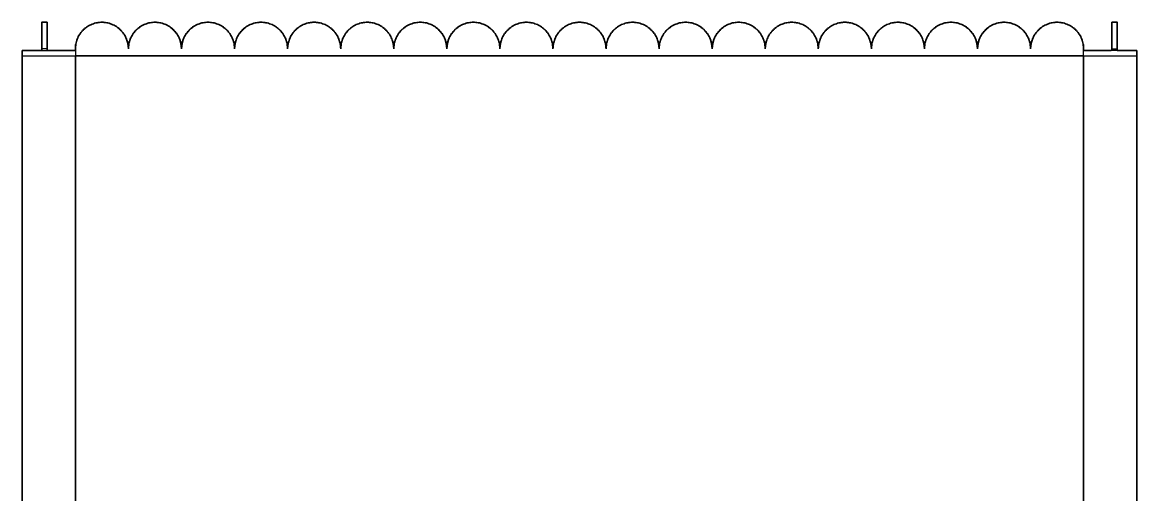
# Model space of a CAD drawing. Header units: millimetres. Extents: x 0 to 1565, y -741 to 534.
# Drawn here: x 78 to 708, y 267 to 534 of the extents above; entities that cross this region are included whole.
import ezdxf

# ---------------------------------------------------------------- set-up
doc = ezdxf.new("R2010")
doc.units = ezdxf.units.MM
doc.layers.add('Blocks', color=7, linetype='Continuous')
doc.layers.add('Blocks$Inner', color=7, linetype='Continuous', lineweight=25, true_color=0x007f00)
doc.layers.add('Blocks$Outline', color=7, linetype='Continuous', lineweight=35, true_color=0xff3f3f)

# ---------------------------------------------------------------- blocks, each defined once
blk = doc.blocks.new('Arcs Low Trolley Front')
at = {"layer": 'Blocks$Inner'}
blk.add_line((693.77, 519.04), (696.77, 519.04), dxfattribs=at)
for points in [[(88.9, 518.04), (88.87, 518.16), (88.85, 518.29), (88.82, 518.41), (88.81, 518.54), (88.79, 518.66), (88.78, 518.79), (88.78, 518.92), (88.77, 519.04), (88.77, 534.04), (91.77, 534.04), (91.77, 519.04), (88.77, 519.04)], [(692.77, 518.04), (692.8, 518.04), (692.83, 518.04), (692.87, 518.05), (692.9, 518.05), (692.94, 518.06), (692.97, 518.06), (693, 518.07), (693.04, 518.08), (693.07, 518.09), (693.1, 518.1), (693.13, 518.11), (693.16, 518.12), (693.19, 518.14), (693.23, 518.15), (693.26, 518.17), (693.28, 518.19), (693.31, 518.21), (693.34, 518.22), (693.37, 518.25), (693.4, 518.27), (693.42, 518.29), (693.45, 518.31), (693.47, 518.33), (693.5, 518.36), (693.52, 518.38), (693.54, 518.41), (693.56, 518.44), (693.58, 518.47), (693.6, 518.49), (693.62, 518.52), (693.64, 518.55), (693.65, 518.58), (693.67, 518.61), (693.68, 518.64), (693.7, 518.67), (693.71, 518.71), (693.72, 518.74), (693.73, 518.77), (693.74, 518.81), (693.74, 518.84), (693.75, 518.87), (693.76, 518.91), (693.76, 518.94), (693.76, 518.97), (693.76, 519.01), (693.77, 519.04), (693.77, 534.04), (696.77, 534.04), (696.77, 519.04), (696.76, 518.92), (696.76, 518.79), (696.75, 518.66), (696.73, 518.54), (696.72, 518.41), (696.69, 518.29), (696.67, 518.16), (696.64, 518.04)], [(77.77, 515.04), (92.77, 515.04), (107.77, 515.04), (107.77, 483.04), (107.77, 175.04), (92.77, 175.04), (77.77, 175.04), (77.77, 483.04), (77.77, 515.04), (77.77, 518.04), (107.77, 518.04)], [(91.77, 519.04), (91.77, 519.01), (91.78, 518.97), (91.78, 518.94), (91.78, 518.91), (91.79, 518.87), (91.8, 518.84), (91.8, 518.81), (91.81, 518.77), (91.82, 518.74), (91.83, 518.71), (91.84, 518.67), (91.86, 518.64), (91.87, 518.61), (91.89, 518.58), (91.9, 518.55), (91.92, 518.52), (91.94, 518.49), (91.96, 518.47), (91.98, 518.44), (92, 518.41), (92.02, 518.38), (92.04, 518.36), (92.07, 518.33), (92.09, 518.31), (92.12, 518.29), (92.14, 518.27), (92.17, 518.25), (92.2, 518.22), (92.23, 518.21), (92.25, 518.19), (92.28, 518.17), (92.31, 518.15), (92.34, 518.14), (92.38, 518.12), (92.41, 518.11), (92.44, 518.1), (92.47, 518.09), (92.5, 518.08), (92.54, 518.07), (92.57, 518.06), (92.6, 518.06), (92.64, 518.05), (92.67, 518.05), (92.71, 518.04), (92.74, 518.04), (92.77, 518.04)], [(107.77, 519.04), (107.77, 515.06), (107.77, 515.04), (392.77, 515.04), (677.77, 515.04), (677.77, 515.06), (677.77, 519.04)], [(707.77, 515.04), (707.77, 483.04), (707.77, 175.04), (692.77, 175.04), (677.77, 175.04), (677.77, 483.04), (677.77, 515.04), (692.77, 515.04), (707.77, 515.04), (707.77, 518.04), (677.77, 518.04)]]:
    blk.add_lwpolyline(points, dxfattribs=at)
for centre in [(122.77, 519.04), (152.77, 519.04), (182.77, 519.04), (212.77, 519.04), (242.77, 519.04), (272.77, 519.04), (302.77, 519.04), (332.77, 519.04), (362.77, 519.04), (392.77, 519.04), (422.77, 519.04), (452.77, 519.04), (482.77, 519.04), (512.77, 519.04), (542.77, 519.04), (572.77, 519.04), (602.77, 519.04), (632.77, 519.04), (662.77, 519.04)]:
    blk.add_arc(centre, 15, 0, 180, dxfattribs=at)
at = {"layer": 'Blocks$Outline'}
for points in [[(91.77, 519.04), (91.77, 534.04), (88.77, 534.04), (88.77, 519.04), (88.78, 518.92), (88.78, 518.79), (88.79, 518.66), (88.81, 518.54), (88.82, 518.41), (88.85, 518.29), (88.87, 518.16), (88.9, 518.04)], [(696.64, 518.04), (696.67, 518.16), (696.69, 518.29), (696.72, 518.41), (696.73, 518.54), (696.75, 518.66), (696.76, 518.79), (696.76, 518.92), (696.77, 519.04), (696.77, 534.04), (693.77, 534.04), (693.77, 519.04), (693.76, 519.01), (693.76, 518.97), (693.76, 518.94), (693.76, 518.91), (693.75, 518.87), (693.74, 518.84), (693.74, 518.81), (693.73, 518.77), (693.72, 518.74), (693.71, 518.71), (693.7, 518.67), (693.68, 518.64), (693.67, 518.61), (693.65, 518.58), (693.64, 518.55), (693.62, 518.52), (693.6, 518.49), (693.58, 518.47), (693.56, 518.44), (693.54, 518.41), (693.52, 518.38), (693.5, 518.36), (693.47, 518.33), (693.45, 518.31), (693.42, 518.29), (693.4, 518.27), (693.37, 518.25), (693.34, 518.22), (693.31, 518.21), (693.28, 518.19), (693.26, 518.17), (693.23, 518.15), (693.19, 518.14), (693.16, 518.12), (693.13, 518.11), (693.1, 518.1), (693.07, 518.09), (693.04, 518.08), (693, 518.07), (692.97, 518.06), (692.94, 518.06), (692.9, 518.05), (692.87, 518.05), (692.83, 518.04), (692.8, 518.04), (692.77, 518.04)], [(88.9, 518.04), (77.77, 518.04), (77.77, 515.04), (77.77, 483.04), (77.77, 175.04), (77.77, 175.04)], [(92.77, 518.04), (92.74, 518.04), (92.71, 518.04), (92.67, 518.05), (92.64, 518.05), (92.6, 518.06), (92.57, 518.06), (92.54, 518.07), (92.5, 518.08), (92.47, 518.09), (92.44, 518.1), (92.41, 518.11), (92.38, 518.12), (92.34, 518.14), (92.31, 518.15), (92.28, 518.17), (92.25, 518.19), (92.23, 518.21), (92.2, 518.22), (92.17, 518.25), (92.14, 518.27), (92.12, 518.29), (92.09, 518.31), (92.07, 518.33), (92.04, 518.36), (92.02, 518.38), (92, 518.41), (91.98, 518.44), (91.96, 518.47), (91.94, 518.49), (91.92, 518.52), (91.9, 518.55), (91.89, 518.58), (91.87, 518.61), (91.86, 518.64), (91.84, 518.67), (91.83, 518.71), (91.82, 518.74), (91.81, 518.77), (91.8, 518.81), (91.8, 518.84), (91.79, 518.87), (91.78, 518.91), (91.78, 518.94), (91.78, 518.97), (91.77, 519.01), (91.77, 519.04)], [(107.77, 518.04), (92.77, 518.04)], [(107.77, 519.04), (107.77, 518.04)], [(677.77, 518.04), (677.77, 519.04)], [(692.77, 518.04), (677.77, 518.04)], [(707.77, 515.04), (707.77, 518.04), (696.64, 518.04)], [(107.77, 176.37), (107.77, 483.04), (107.77, 515.04)], [(107.77, 515.04), (392.77, 515.04)], [(392.77, 515.04), (677.77, 515.04)], [(677.77, 515.04), (677.77, 483.04), (677.77, 176.37)], [(707.77, 175.04), (707.77, 483.04), (707.77, 515.04)]]:
    blk.add_lwpolyline(points, dxfattribs=at)
for points, weights, knots in [([(137.77, 519.12), (137.69, 534.04), (122.77, 534.04), (107.77, 534.04), (107.77, 519.04)], [0.99772071012, 0.708250895323, 1, 0.707106781187, 1], [0.092039, 0.092039, 0.092039, 23.561945, 23.561945, 47.12389, 47.12389, 47.12389]), ([(167.77, 519.12), (167.69, 534.04), (152.77, 534.04), (137.85, 534.04), (137.77, 519.12)], [0.99772071012, 0.708250895323, 1, 0.708250860368, 0.997720779482], [-47.031851, -47.031851, -47.031851, -23.561945, -23.561945, -0.092036, -0.092036, -0.092036]), ([(197.77, 519.12), (197.69, 534.04), (182.77, 534.04), (167.85, 534.04), (167.77, 519.12)], [0.997720779482, 0.708250860368, 1, 0.708250860368, 0.997720779482], [0.092036, 0.092036, 0.092036, 23.561945, 23.561945, 47.031854, 47.031854, 47.031854]), ([(227.77, 519.12), (227.69, 534.04), (212.77, 534.04), (197.85, 534.04), (197.77, 519.12)], [0.99772071012, 0.708250895323, 1, 0.708250895323, 0.99772071012], [-47.031851, -47.031851, -47.031851, -23.561945, -23.561945, -0.092039, -0.092039, -0.092039]), ([(257.77, 519.12), (257.69, 534.04), (242.77, 534.04), (227.85, 534.04), (227.77, 519.12)], [0.99772071012, 0.708250895323, 1, 0.708250860368, 0.997720779482], [0.092039, 0.092039, 0.092039, 23.561945, 23.561945, 47.031854, 47.031854, 47.031854]), ([(287.77, 519.12), (287.69, 534.04), (272.77, 534.04), (257.85, 534.04), (257.77, 519.12)], [0.997720779571, 0.708250860323, 1, 0.708250860368, 0.997720779482], [-47.031854, -47.031854, -47.031854, -23.561945, -23.561945, -0.092036, -0.092036, -0.092036]), ([(317.77, 519.12), (317.69, 534.04), (302.77, 534.04), (287.85, 534.04), (287.77, 519.12)], [0.997720779482, 0.708250860368, 1, 0.708250895323, 0.99772071012], [0.092036, 0.092036, 0.092036, 23.561945, 23.561945, 47.031851, 47.031851, 47.031851]), ([(347.77, 519.12), (347.69, 534.04), (332.77, 534.04), (317.85, 534.04), (317.77, 519.12)], [0.99772071012, 0.708250895323, 1, 0.708250895323, 0.99772071012], [-47.031851, -47.031851, -47.031851, -23.561945, -23.561945, -0.092039, -0.092039, -0.092039]), ([(377.77, 519.12), (377.69, 534.04), (362.77, 534.04), (347.85, 534.04), (347.77, 519.12)], [0.99772071012, 0.708250895323, 1, 0.708250860368, 0.997720779482], [0.092039, 0.092039, 0.092039, 23.561945, 23.561945, 47.031854, 47.031854, 47.031854]), ([(407.77, 519.12), (407.69, 534.04), (392.77, 534.04), (377.85, 534.04), (377.77, 519.12)], [0.997720779482, 0.708250860368, 1, 0.708250860312, 0.997720779593], [-47.031854, -47.031854, -47.031854, -23.561945, -23.561945, -0.092036, -0.092036, -0.092036]), ([(437.77, 519.12), (437.69, 534.04), (422.77, 534.04), (407.85, 534.04), (407.77, 519.12)], [0.997720779482, 0.708250860368, 1, 0.708250895323, 0.99772071012], [0.092036, 0.092036, 0.092036, 23.561945, 23.561945, 47.031851, 47.031851, 47.031851]), ([(467.77, 519.12), (467.69, 534.04), (452.77, 534.04), (437.85, 534.04), (437.77, 519.12)], [0.997720779482, 0.708250860368, 1, 0.708250895323, 0.99772071012], [-47.031854, -47.031854, -47.031854, -23.561945, -23.561945, -0.092039, -0.092039, -0.092039]), ([(497.77, 519.12), (497.69, 534.04), (482.77, 534.04), (467.85, 534.04), (467.77, 519.12)], [0.99772071012, 0.708250895323, 1, 0.708250895323, 0.99772071012], [0.092039, 0.092039, 0.092039, 23.561945, 23.561945, 47.031851, 47.031851, 47.031851]), ([(527.77, 519.12), (527.69, 534.04), (512.77, 534.04), (497.85, 534.04), (497.77, 519.12)], [0.99772071012, 0.708250895323, 1, 0.708250860368, 0.997720779482], [-47.031851, -47.031851, -47.031851, -23.561945, -23.561945, -0.092036, -0.092036, -0.092036]), ([(557.77, 519.12), (557.69, 534.04), (542.77, 534.04), (527.85, 534.04), (527.77, 519.12)], [0.997720779482, 0.708250860368, 1, 0.708250860316, 0.997720779585], [0.092036, 0.092036, 0.092036, 23.561945, 23.561945, 47.031854, 47.031854, 47.031854]), ([(587.77, 519.12), (587.69, 534.04), (572.77, 534.04), (557.85, 534.04), (557.77, 519.12)], [0.997720779482, 0.708250860368, 1, 0.708250895323, 0.99772071012], [-47.031854, -47.031854, -47.031854, -23.561945, -23.561945, -0.092039, -0.092039, -0.092039]), ([(617.77, 519.12), (617.69, 534.04), (602.77, 534.04), (587.85, 534.04), (587.77, 519.12)], [0.997720779541, 0.708250860338, 1, 0.708250895323, 0.99772071012], [0.092036, 0.092036, 0.092036, 23.561945, 23.561945, 47.031851, 47.031851, 47.031851]), ([(647.77, 519.12), (647.69, 534.04), (632.77, 534.04), (617.85, 534.04), (617.77, 519.12)], [0.99772071012, 0.708250895323, 1, 0.708250895323, 0.99772071012], [-47.031851, -47.031851, -47.031851, -23.561945, -23.561945, -0.092039, -0.092039, -0.092039]), ([(677.77, 519.04), (677.77, 534.04), (662.77, 534.04), (647.85, 534.04), (647.77, 519.12)], [1, 0.707106781187, 1, 0.708250860368, 0.997720779482], [0, 0, 0, 23.561945, 23.561945, 47.031854, 47.031854, 47.031854])]:
    blk.add_rational_spline(points, weights, degree=2, knots=knots, dxfattribs=at)

msp = doc.modelspace()

# ---------------------------------------------------------------- block references
at = {"layer": 'Blocks'}
msp.add_blockref('Arcs Low Trolley Front', (0, 0), dxfattribs=at)

doc.saveas('drawing.dxf')
